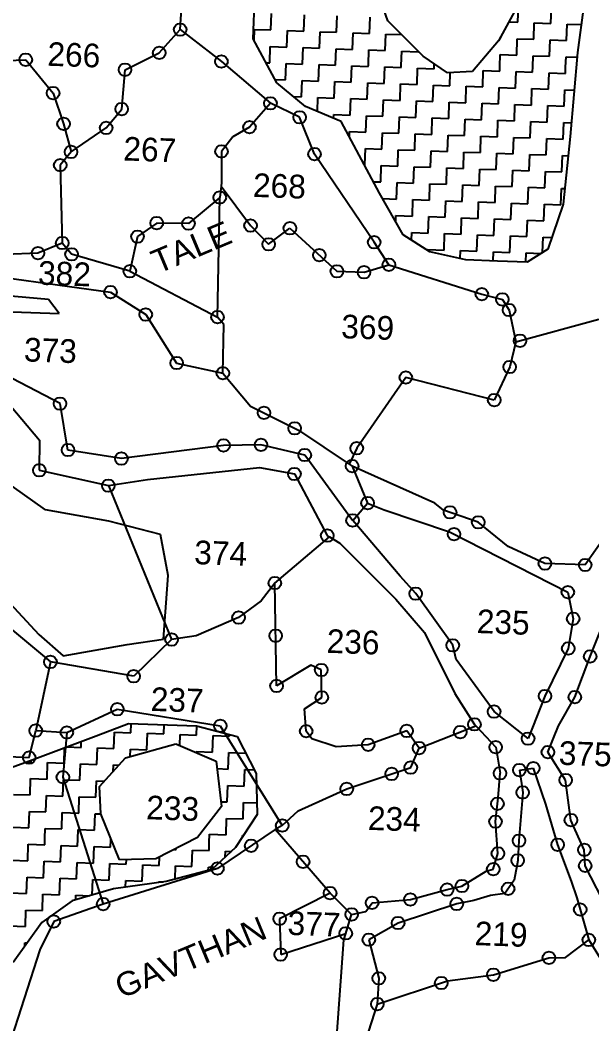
# Model space of a CAD drawing. Header units: metres. Extents: x 287345 to 291891, y 1993918 to 1999987.
# Drawn here: x 288896 to 289246, y 1997937 to 1998551 of the extents above; entities that cross this region are included whole.
import ezdxf
from ezdxf.enums import TextEntityAlignment as Align

# ---------------------------------------------------------------- set-up
doc = ezdxf.new("R2010")
doc.units = ezdxf.units.M
doc.header["$MEASUREMENT"] = 0
for name, color, linetype in [('POLY_HATCH', 12, 'Continuous'), ('POLY_PARCEL', 6, 'Continuous'), ('POLY_ROAD', 30, 'Continuous'), ('POLY_WATER', 4, 'Continuous'), ('TEXT_MAPIN', 7, 'Continuous'), ('TEXT_PARCEL', 7, 'Continuous')]:
    doc.layers.add(name, color=color, linetype=linetype)
doc.styles.get("Standard").update_dxf_attribs({"font": 'arial.ttf'})
doc.styles.add('TEXT_MAP', font='')
doc.styles.get('TEXT_MAP').set_extended_font_data('Kruti Dev 050')

msp = doc.modelspace()

# ---------------------------------------------------------------- linework, layer by layer
for centre in [(288994.22, 1998545.22), (288899.73, 1998526.8), (288981.45, 1998531.03), (288960.49, 1998520.69), (289019.48, 1998525.74), (288916.43, 1998506.42), (288958.45, 1998496.62), (289049.46, 1998500.15), (289067.37, 1998491.6), (288922.89, 1998487.59), (288948.94, 1998485.09), (289036.67, 1998485.56), (288927.43, 1998470.42), (289019.51, 1998470.74), (289076.47, 1998469.12), (288920.81, 1998462.34), (289018.47, 1998442.55), (288979.91, 1998426.9), (288999.3, 1998426.61), (289037.31, 1998425.39), (289061.4, 1998423.75), (288968.13, 1998418.61), (288922.07, 1998414.71), (289048.38, 1998413.92), (289112.97, 1998415.19), (288907.2, 1998408.5), (288927.76, 1998407.78), (289079.39, 1998407.27), (289121.98, 1998401.42), (288963.42, 1998397.41), (289090.17, 1998397.4), (289106.77, 1998396.82), (288951.6, 1998384.71), (289178.89, 1998383.41), (289191.44, 1998380.2), (289195.57, 1998373.72), (288973.15, 1998370.95), (289017.07, 1998369.4), (289202.24, 1998354.91), (288992.07, 1998341.29), (289195.92, 1998338.88), (289020.37, 1998335.07), (289132.34, 1998332.43), (289186.49, 1998318.64), (288920.68, 1998316.43), (289045.53, 1998310.82), (289064.33, 1998301.35), (288925.55, 1998288.08), (289020.78, 1998290.88), (289043.7, 1998291.24), (289102.3, 1998289.17), (288958.25, 1998282.82), (289070.5, 1998285.01), (288908.02, 1998275.71), (289099.48, 1998278.27), (289064.16, 1998273.42), (288950.27, 1998266.29), (289108.96, 1998255.63), (289099.75, 1998245.02), (289159.45, 1998249.94), (289176.67, 1998243.84), (289084.26, 1998235.73), (289161.86, 1998236.61), (289217.47, 1998218.63), (289242.11, 1998217.76), (289052.18, 1998206.71), (289138.4, 1998200.22), (289231.53, 1998201.11), (289029.99, 1998185.6), (289234.78, 1998184.85), (288988.96, 1998172.14), (289052.71, 1998174.47), (289161.06, 1998168.6), (289231.76, 1998166.69), (288914.82, 1998158.46), (289245.2, 1998161.84), (289080.6, 1998153.53), (288965.78, 1998149.67), (289053.22, 1998143.78), (289080.94, 1998136.74), (289217.52, 1998137.55), (289235.8, 1998136.94), (288955.75, 1998129.52), (289186.35, 1998128.09), (288905.83, 1998116.44), (288924.87, 1998115.27), (289018.79, 1998119.37), (289071.35, 1998116.11), (289132.89, 1998116.27), (289165.66, 1998115.54), (289174.34, 1998120.25), (289207.2, 1998111.51), (289109.28, 1998107.78), (289140.44, 1998105.75), (289187.36, 1998106.29), (289219.33, 1998103.27), (288901.82, 1998099.95), (289135.36, 1998093.82), (289201.83, 1998092.28), (289210.39, 1998093.45), (288922.44, 1998087.97), (289123.69, 1998089.92), (289190.02, 1998090.35), (289230.18, 1998086.16), (289096.2, 1998080.76), (289203.88, 1998078.6), (289188.44, 1998071.69), (289187.25, 1998060.74), (289233.42, 1998061.68), (289056.72, 1998058.4), (289201.61, 1998049.13), (289037.68, 1998046.02), (289225.28, 1998046.6), (289241.59, 1998043.49), (289069.46, 1998036.2), (289188.72, 1998041.28), (289200.82, 1998037.06), (289017.05, 1998032.07), (289185.86, 1998031.68), (289242.12, 1998033.79), (289085.98, 1998017.05), (289157.63, 1998019.17), (289166.7, 1998021.36), (289194.97, 1998019.67), (289111.68, 1998011.09), (289135.13, 1998013.14), (288947.1, 1998010.32), (289163.54, 1998010.41), (289239.09, 1998007.01), (288916.87, 1997999.65), (289055.13, 1998001.37), (289099.2, 1998003.99), (289127.63, 1997998.74), (289095.6, 1997992.42), (289109.72, 1997988.53), (289244.36, 1997988.41), (289055.75, 1997979.45), (289219.95, 1997977.43), (289115.8, 1997964.91), (289154.04, 1997962.02), (289185.92, 1997967.11), (289114.89, 1997949.13)]:
    msp.add_circle(centre, 3.85)
at = {"layer": 'POLY_HATCH'}
for p, q in [((289039, 1998539.6), (289040.13, 1998571.52)), ((289121.42, 1998550.58), (289113.83, 1998571.69)), ((289202.5, 1998562.99), (289189.12, 1998538.45)), ((289241.34, 1998560.23), (289237.53, 1998531.18)), ((289142.9, 1998528.97), (289121.42, 1998550.58)), ((289053.34, 1998512.69), (289039, 1998539.6)), ((289189.12, 1998538.45), (289173.16, 1998519.56)), ((289237.53, 1998531.18), (289232.93, 1998479.93)), ((289157.83, 1998518.72), (289142.9, 1998528.97)), ((289173.16, 1998519.56), (289157.83, 1998518.72)), ((289070.9, 1998498.17), (289053.34, 1998512.69)), ((289092.83, 1998489.06), (289070.9, 1998498.17)), ((289116.3, 1998445.15), (289092.83, 1998489.06)), ((289232.93, 1998479.93), (289228.68, 1998438.39)), ((289130.69, 1998419.63), (289116.3, 1998445.15)), ((289228.68, 1998438.39), (289219.37, 1998410.93)), ((289147.01, 1998409.32), (289130.69, 1998419.63)), ((289169.08, 1998404.37), (289147.01, 1998409.32)), ((289219.37, 1998410.93), (289206.58, 1998403.04)), ((289188.52, 1998403.68), (289169.08, 1998404.37)), ((289206.58, 1998403.04), (289188.52, 1998403.68)), ((288913.62, 1998380.16), (288885.89, 1998382.53)), ((288920.27, 1998371.59), (288913.62, 1998380.16)), ((288885.55, 1998372.82), (288920.27, 1998371.59)), ((288911.82, 1998251.43), (288891.49, 1998266.05)), ((288950.51, 1998244.5), (288911.82, 1998251.43)), ((288982.2, 1998236.43), (288950.51, 1998244.5)), ((288986.88, 1998211.25), (288982.2, 1998236.43)), ((288984.11, 1998172.44), (288986.88, 1998211.25)), ((288882.28, 1998202.45), (288907.73, 1998175.15)), ((288907.73, 1998175.15), (288922.57, 1998162.11)), ((288922.57, 1998162.11), (288961.75, 1998169.07)), ((288961.75, 1998169.07), (288984.11, 1998172.44)), ((288942.9, 1998113.16), (288962.63, 1998120.8)), ((288962.63, 1998120.8), (289004.29, 1998119.32)), ((289004.29, 1998119.32), (289029.09, 1998112.89)), ((288902.04, 1998097.93), (288942.9, 1998113.16)), ((288960.74, 1998099.79), (288991.63, 1998108.42)), ((288991.63, 1998108.42), (289016.28, 1998097.82)), ((289029.09, 1998112.89), (289040.81, 1998090.24)), ((288887.95, 1998092.87), (288902.04, 1998097.93)), ((288944.82, 1998082.28), (288960.74, 1998099.79)), ((289016.28, 1998097.82), (289019.47, 1998069.92)), ((289040.81, 1998090.24), (289041.31, 1998065.21)), ((288945.62, 1998065.58), (288944.82, 1998082.28)), ((288957.14, 1998037.38), (288945.62, 1998065.58)), ((289019.47, 1998069.92), (289004.89, 1998050.98)), ((289041.31, 1998065.21), (289028.08, 1998044.83)), ((289004.89, 1998050.98), (288979.41, 1998037.98)), ((289028.08, 1998044.83), (289013.7, 1998031.45)), ((288979.41, 1998037.98), (288957.14, 1998037.38)), ((289013.7, 1998031.45), (288985.63, 1998024.1)), ((288985.63, 1998024.1), (288953.49, 1998019.68)), ((288953.49, 1998019.68), (288928.2, 1998012.24)), ((288928.2, 1998012.24), (288909.66, 1997999)), ((288909.66, 1997999), (288892.11, 1997974.61))]:
    msp.add_line(p, q, dxfattribs=at)
at = {"layer": 'POLY_HATCH', "linetype": 'Continuous'}
for p, q in [((289049.78, 1998545.01), (289050.13, 1998555.06)), ((289200.95, 1998549.73), (289201.31, 1998559.78)), ((289221.06, 1998549.02), (289221.42, 1998559.07)), ((289069.89, 1998544.3), (289070.24, 1998554.35)), ((289090, 1998543.59), (289090.35, 1998553.64)), ((289110.1, 1998542.87), (289110.46, 1998552.93)), ((289195.38, 1998549.92), (289200.95, 1998549.73)), ((289210.65, 1998539.32), (289211.01, 1998549.37)), ((289211.01, 1998549.37), (289221.06, 1998549.02)), ((289039.49, 1998538.68), (289039.72, 1998545.37)), ((289039.72, 1998545.37), (289049.78, 1998545.01)), ((289059.48, 1998534.6), (289059.83, 1998544.65)), ((289059.83, 1998544.65), (289069.89, 1998544.3)), ((289079.59, 1998533.89), (289079.94, 1998543.94)), ((289079.94, 1998543.94), (289090, 1998543.59)), ((289099.69, 1998533.18), (289100.05, 1998543.23)), ((289100.05, 1998543.23), (289110.1, 1998542.87)), ((289230.76, 1998538.61), (289231.11, 1998548.66)), ((289231.11, 1998548.66), (289239.78, 1998548.35)), ((289119.8, 1998532.46), (289120.16, 1998542.52)), ((289120.16, 1998542.52), (289129.77, 1998542.18)), ((289189.99, 1998540.05), (289190.54, 1998540.03)), ((289190.54, 1998540.03), (289190.58, 1998541.13)), ((289200.24, 1998529.62), (289200.6, 1998539.67)), ((289200.6, 1998539.67), (289210.65, 1998539.32)), ((289220.35, 1998528.91), (289220.7, 1998538.96)), ((289220.7, 1998538.96), (289230.76, 1998538.61)), ((289049.07, 1998524.9), (289049.42, 1998534.96)), ((289049.42, 1998534.96), (289059.48, 1998534.6)), ((289069.18, 1998524.19), (289069.53, 1998534.24)), ((289069.53, 1998534.24), (289079.59, 1998533.89)), ((289089.3, 1998523.84), (289089.64, 1998533.53)), ((289089.64, 1998533.53), (289099.69, 1998533.18)), ((289109.42, 1998523.62), (289109.75, 1998532.82)), ((289109.75, 1998532.82), (289119.8, 1998532.46)), ((289129.55, 1998523.39), (289129.86, 1998532.11)), ((289129.86, 1998532.11), (289139.91, 1998531.75)), ((289139.91, 1998531.75), (289139.92, 1998531.97)), ((289046.79, 1998524.98), (289049.07, 1998524.9)), ((289059.11, 1998524.18), (289059.12, 1998524.54)), ((289059.12, 1998524.54), (289069.18, 1998524.19)), ((289189.93, 1998522.72), (289190.18, 1998529.97)), ((289190.18, 1998529.97), (289200.24, 1998529.62)), ((289210.05, 1998522.49), (289210.29, 1998529.26)), ((289210.29, 1998529.26), (289220.35, 1998528.91)), ((289230.18, 1998522.26), (289230.4, 1998528.55)), ((289230.4, 1998528.55), (289237.27, 1998528.31)), ((289058.76, 1998514.49), (289059.11, 1998524.18)), ((289078.87, 1998513.78), (289079.23, 1998523.83)), ((289079.23, 1998523.83), (289089.28, 1998523.48)), ((289089.28, 1998523.48), (289089.3, 1998523.84)), ((289098.98, 1998513.07), (289099.34, 1998523.12)), ((289099.34, 1998523.12), (289109.39, 1998522.77)), ((289109.39, 1998522.77), (289109.42, 1998523.62)), ((289119.09, 1998512.36), (289119.45, 1998522.41)), ((289119.45, 1998522.41), (289129.5, 1998522.05)), ((289129.5, 1998522.05), (289129.55, 1998523.39)), ((289139.2, 1998511.64), (289139.56, 1998521.7)), ((289139.56, 1998521.7), (289149.61, 1998521.34)), ((289149.61, 1998521.34), (289149.68, 1998523.17)), ((289149.68, 1998523.17), (289149.72, 1998524.29)), ((289159.31, 1998510.93), (289159.59, 1998518.81)), ((289179.42, 1998510.22), (289179.77, 1998520.28)), ((289179.77, 1998520.28), (289189.83, 1998519.92)), ((289189.83, 1998519.92), (289189.93, 1998522.72)), ((289199.53, 1998509.51), (289199.88, 1998519.56)), ((289199.88, 1998519.56), (289209.94, 1998519.21)), ((289209.94, 1998519.21), (289210.05, 1998522.49)), ((289219.64, 1998508.8), (289219.99, 1998518.85)), ((289219.99, 1998518.85), (289230.05, 1998518.5)), ((289230.05, 1998518.5), (289230.18, 1998522.26)), ((289052.26, 1998514.72), (289058.76, 1998514.49)), ((289068.46, 1998504.08), (289068.82, 1998514.13)), ((289068.82, 1998514.13), (289078.87, 1998513.78)), ((289088.57, 1998503.37), (289088.93, 1998513.42)), ((289088.93, 1998513.42), (289098.98, 1998513.07)), ((289108.68, 1998502.66), (289109.04, 1998512.71)), ((289109.04, 1998512.71), (289119.09, 1998512.36)), ((289128.79, 1998501.95), (289129.15, 1998512)), ((289129.15, 1998512), (289139.2, 1998511.64)), ((289148.9, 1998501.23), (289149.26, 1998511.29)), ((289149.26, 1998511.29), (289159.31, 1998510.93)), ((289169.01, 1998500.52), (289169.36, 1998510.58)), ((289169.36, 1998510.58), (289179.42, 1998510.22)), ((289189.12, 1998499.81), (289189.47, 1998509.87)), ((289189.47, 1998509.87), (289199.53, 1998509.51)), ((289209.23, 1998499.1), (289209.58, 1998509.15)), ((289209.58, 1998509.15), (289219.64, 1998508.8)), ((289229.34, 1998498.39), (289229.69, 1998508.44)), ((289229.69, 1998508.44), (289235.47, 1998508.24)), ((289063.54, 1998504.25), (289068.46, 1998504.08)), ((289078.21, 1998495.13), (289078.52, 1998503.72)), ((289078.52, 1998503.72), (289088.57, 1998503.37)), ((289098.27, 1998492.96), (289098.63, 1998503.01)), ((289098.63, 1998503.01), (289108.68, 1998502.66)), ((289118.38, 1998492.25), (289118.74, 1998502.3)), ((289118.74, 1998502.3), (289128.79, 1998501.95)), ((289138.49, 1998491.53), (289138.85, 1998501.59)), ((289138.85, 1998501.59), (289148.9, 1998501.23)), ((289158.6, 1998490.82), (289158.95, 1998500.88)), ((289158.95, 1998500.88), (289169.01, 1998500.52)), ((289178.71, 1998490.11), (289179.06, 1998500.17)), ((289179.06, 1998500.17), (289189.12, 1998499.81)), ((289198.82, 1998489.4), (289199.17, 1998499.45)), ((289199.17, 1998499.45), (289209.23, 1998499.1)), ((289218.93, 1998488.69), (289219.28, 1998498.74)), ((289219.28, 1998498.74), (289229.34, 1998498.39)), ((289088.14, 1998491.01), (289088.22, 1998493.31)), ((289088.22, 1998493.31), (289098.27, 1998492.96)), ((289107.97, 1998482.55), (289108.33, 1998492.6)), ((289108.33, 1998492.6), (289118.38, 1998492.25)), ((289128.08, 1998481.84), (289128.43, 1998491.89)), ((289128.43, 1998491.89), (289138.49, 1998491.53)), ((289148.19, 1998481.12), (289148.54, 1998491.18)), ((289148.54, 1998491.18), (289158.6, 1998490.82)), ((289168.3, 1998480.41), (289168.65, 1998490.47)), ((289168.65, 1998490.47), (289178.71, 1998490.11)), ((289188.41, 1998479.7), (289188.76, 1998489.76)), ((289188.76, 1998489.76), (289198.82, 1998489.4)), ((289208.51, 1998478.99), (289208.87, 1998489.04)), ((289208.87, 1998489.04), (289218.93, 1998488.69)), ((289228.62, 1998478.28), (289228.98, 1998488.33)), ((289228.98, 1998488.33), (289233.67, 1998488.17)), ((289097.8, 1998479.74), (289097.92, 1998482.9)), ((289097.92, 1998482.9), (289107.97, 1998482.55)), ((289117.67, 1998472.14), (289118.02, 1998482.19)), ((289118.02, 1998482.19), (289128.08, 1998481.84)), ((289137.78, 1998471.43), (289138.13, 1998481.48)), ((289138.13, 1998481.48), (289148.19, 1998481.12)), ((289157.89, 1998470.71), (289158.24, 1998480.77)), ((289158.24, 1998480.77), (289168.3, 1998480.41)), ((289178, 1998470), (289178.35, 1998480.06)), ((289178.35, 1998480.06), (289188.41, 1998479.7)), ((289198.1, 1998469.29), (289198.46, 1998479.35)), ((289198.46, 1998479.35), (289208.51, 1998478.99)), ((289218.21, 1998468.58), (289218.57, 1998478.63)), ((289218.57, 1998478.63), (289228.62, 1998478.28)), ((289107.26, 1998462.44), (289107.61, 1998472.49)), ((289107.61, 1998472.49), (289117.67, 1998472.14)), ((289127.37, 1998461.73), (289127.72, 1998471.78)), ((289127.72, 1998471.78), (289137.78, 1998471.43)), ((289147.48, 1998461.02), (289147.83, 1998471.07)), ((289147.83, 1998471.07), (289157.89, 1998470.71)), ((289167.59, 1998460.3), (289167.94, 1998470.36)), ((289167.94, 1998470.36), (289178, 1998470)), ((289187.69, 1998459.59), (289188.05, 1998469.65)), ((289188.05, 1998469.65), (289198.1, 1998469.29)), ((289207.8, 1998458.88), (289208.16, 1998468.94)), ((289208.16, 1998468.94), (289218.21, 1998468.58)), ((289227.91, 1998458.17), (289228.27, 1998468.22)), ((289228.27, 1998468.22), (289231.72, 1998468.1)), ((289107.05, 1998462.45), (289107.26, 1998462.44)), ((289116.96, 1998452.03), (289117.31, 1998462.08)), ((289117.31, 1998462.08), (289127.37, 1998461.73)), ((289137.07, 1998451.32), (289137.42, 1998461.37)), ((289137.42, 1998461.37), (289147.48, 1998461.02)), ((289157.18, 1998450.61), (289157.53, 1998460.66)), ((289157.53, 1998460.66), (289167.59, 1998460.3)), ((289177.28, 1998449.89), (289177.64, 1998459.95)), ((289177.64, 1998459.95), (289187.69, 1998459.59)), ((289197.39, 1998449.18), (289197.75, 1998459.24)), ((289197.75, 1998459.24), (289207.8, 1998458.88)), ((289217.5, 1998448.47), (289217.86, 1998458.53)), ((289217.86, 1998458.53), (289227.91, 1998458.17)), ((289112.54, 1998452.18), (289116.96, 1998452.03)), ((289126.66, 1998441.62), (289127.01, 1998451.67)), ((289127.01, 1998451.67), (289137.07, 1998451.32)), ((289146.76, 1998440.91), (289147.12, 1998450.96)), ((289147.12, 1998450.96), (289157.18, 1998450.61)), ((289166.87, 1998440.2), (289167.23, 1998450.25)), ((289167.23, 1998450.25), (289177.28, 1998449.89)), ((289186.98, 1998439.48), (289187.34, 1998449.54)), ((289187.34, 1998449.54), (289197.39, 1998449.18)), ((289207.09, 1998438.77), (289207.45, 1998448.83)), ((289207.45, 1998448.83), (289217.5, 1998448.47)), ((289227.2, 1998438.06), (289227.56, 1998448.11)), ((289227.56, 1998448.11), (289229.67, 1998448.04)), ((289118.12, 1998441.92), (289126.66, 1998441.62)), ((289136.35, 1998431.21), (289136.71, 1998441.26)), ((289136.71, 1998441.26), (289146.76, 1998440.91)), ((289156.46, 1998430.5), (289156.82, 1998440.55)), ((289156.82, 1998440.55), (289166.87, 1998440.2)), ((289176.57, 1998429.78), (289176.93, 1998439.84)), ((289176.93, 1998439.84), (289186.98, 1998439.48)), ((289196.68, 1998429.07), (289197.04, 1998439.13)), ((289197.04, 1998439.13), (289207.09, 1998438.77)), ((289216.79, 1998428.36), (289217.15, 1998438.42)), ((289217.15, 1998438.42), (289227.2, 1998438.06)), ((289126.16, 1998427.66), (289126.3, 1998431.56)), ((289126.3, 1998431.56), (289136.35, 1998431.21)), ((289146.05, 1998420.8), (289146.41, 1998430.85)), ((289146.41, 1998430.85), (289156.46, 1998430.5)), ((289166.16, 1998420.09), (289166.52, 1998430.14)), ((289166.52, 1998430.14), (289176.57, 1998429.78)), ((289186.27, 1998419.37), (289186.63, 1998429.43)), ((289186.63, 1998429.43), (289196.68, 1998429.07)), ((289206.38, 1998418.66), (289206.74, 1998428.72)), ((289206.74, 1998428.72), (289216.79, 1998428.36)), ((289135.83, 1998416.38), (289136, 1998421.15)), ((289136, 1998421.15), (289146.05, 1998420.8)), ((289155.75, 1998410.39), (289156.11, 1998420.44)), ((289156.11, 1998420.44), (289166.16, 1998420.09)), ((289175.86, 1998409.68), (289176.22, 1998419.73)), ((289176.22, 1998419.73), (289186.27, 1998419.37)), ((289195.97, 1998408.96), (289196.33, 1998419.02)), ((289196.33, 1998419.02), (289206.38, 1998418.66)), ((289216.1, 1998408.91), (289216.43, 1998418.31)), ((289216.43, 1998418.31), (289221.81, 1998418.12)), ((289145.68, 1998410.16), (289145.7, 1998410.74)), ((289145.7, 1998410.74), (289155.75, 1998410.39)), ((289165.63, 1998405.14), (289165.81, 1998410.03)), ((289165.81, 1998410.03), (289175.86, 1998409.68)), ((289185.72, 1998403.78), (289185.92, 1998409.32)), ((289185.92, 1998409.32), (289195.97, 1998408.96)), ((289205.83, 1998403.07), (289206.02, 1998408.61)), ((289206.02, 1998408.61), (289215.09, 1998408.29)), ((288964.1, 1998115.16), (288964.3, 1998120.74)), ((288984.21, 1998114.45), (288984.4, 1998120.03)), ((289004.32, 1998113.73), (289004.51, 1998119.27)), ((288953.69, 1998105.46), (288954.04, 1998115.51)), ((288954.04, 1998115.51), (288964.1, 1998115.16)), ((288973.8, 1998104.75), (288974.15, 1998114.8)), ((288974.15, 1998114.8), (288984.21, 1998114.45)), ((288994.02, 1998107.39), (288994.26, 1998114.09)), ((288994.26, 1998114.09), (289004.32, 1998113.73)), ((289014.01, 1998103.32), (289014.37, 1998113.38)), ((289014.37, 1998113.38), (289024.42, 1998113.02)), ((289024.42, 1998113.02), (289024.46, 1998114.09)), ((288933.58, 1998106.17), (288933.7, 1998109.73)), ((288923.17, 1998096.47), (288923.5, 1998105.93)), ((288924.96, 1998106.47), (288933.58, 1998106.17)), ((288943.28, 1998095.76), (288943.63, 1998105.81)), ((288943.63, 1998105.81), (288953.69, 1998105.46)), ((288963.58, 1998100.58), (288963.74, 1998105.1)), ((288963.74, 1998105.1), (288973.8, 1998104.75)), ((289003.94, 1998103.13), (289003.96, 1998103.68)), ((289003.96, 1998103.68), (289014.01, 1998103.32)), ((289023.71, 1998092.91), (289024.07, 1998102.97)), ((289024.07, 1998102.97), (289034.12, 1998102.61)), ((289034.12, 1998102.61), (289034.14, 1998103.13)), ((288900.24, 1998097.28), (288903.06, 1998097.18)), ((288903.06, 1998097.18), (288903.1, 1998098.33)), ((288912.76, 1998086.77), (288913.11, 1998096.83)), ((288913.11, 1998096.83), (288923.17, 1998096.47)), ((288932.87, 1998086.06), (288933.22, 1998096.12)), ((288933.22, 1998096.12), (288943.28, 1998095.76)), ((288953.19, 1998091.49), (288953.33, 1998095.4)), ((288953.33, 1998095.4), (288956.65, 1998095.29)), ((289016.82, 1998093.16), (289023.71, 1998092.91)), ((289033.41, 1998082.5), (289033.77, 1998092.56)), ((289033.77, 1998092.56), (289039.72, 1998092.35)), ((288902.35, 1998077.07), (288902.7, 1998087.13)), ((288902.7, 1998087.13), (288912.76, 1998086.77)), ((288922.46, 1998076.36), (288922.81, 1998086.42)), ((288922.81, 1998086.42), (288932.87, 1998086.06)), ((288942.57, 1998075.65), (288942.92, 1998085.71)), ((288942.92, 1998085.71), (288947.78, 1998085.53)), ((289023, 1998072.8), (289023.36, 1998082.86)), ((289023.36, 1998082.86), (289033.41, 1998082.5)), ((288892.29, 1998077.43), (288902.35, 1998077.07)), ((288912.05, 1998066.66), (288912.4, 1998076.72)), ((288912.4, 1998076.72), (288922.46, 1998076.36)), ((288932.16, 1998065.95), (288932.51, 1998076.01)), ((288932.51, 1998076.01), (288942.57, 1998075.65)), ((289019.12, 1998072.94), (289023, 1998072.8)), ((289032.7, 1998062.39), (289033.06, 1998072.45)), ((289033.06, 1998072.45), (289041.17, 1998072.16)), ((288901.64, 1998056.96), (288901.99, 1998067.02)), ((288901.99, 1998067.02), (288912.05, 1998066.66)), ((288921.74, 1998056.25), (288922.1, 1998066.31)), ((288922.1, 1998066.31), (288932.16, 1998065.95)), ((288941.85, 1998055.54), (288942.21, 1998065.6)), ((288942.21, 1998065.6), (288945.67, 1998065.47)), ((289022.29, 1998052.7), (289022.65, 1998062.75)), ((289022.65, 1998062.75), (289032.7, 1998062.39)), ((288891.58, 1998057.32), (288901.64, 1998056.96)), ((288911.48, 1998050.65), (288911.69, 1998056.61)), ((288911.69, 1998056.61), (288921.74, 1998056.25)), ((288931.59, 1998050.11), (288931.8, 1998055.9)), ((288931.8, 1998055.9), (288941.85, 1998055.54)), ((289012.05, 1998047.95), (289012.24, 1998053.05)), ((289012.24, 1998053.05), (289022.29, 1998052.7)), ((289032.31, 1998051.35), (289032.34, 1998052.34)), ((289032.34, 1998052.34), (289032.94, 1998052.32)), ((288900.92, 1998036.86), (288901.28, 1998046.91)), ((288901.28, 1998046.91), (288911.33, 1998046.55)), ((288911.33, 1998046.55), (288911.48, 1998050.65)), ((288921.03, 1998036.14), (288921.39, 1998046.2)), ((288921.39, 1998046.2), (288931.44, 1998045.84)), ((288931.44, 1998045.84), (288931.59, 1998050.11)), ((288941.14, 1998035.43), (288941.5, 1998045.49)), ((288941.5, 1998045.49), (288951.55, 1998045.13)), ((288951.55, 1998045.13), (288951.71, 1998049.57)), ((288951.71, 1998049.57), (288951.75, 1998050.59)), ((289011.88, 1998043), (289012.05, 1998047.95)), ((288990.71, 1998043.75), (288991.77, 1998043.71)), ((288991.77, 1998043.71), (288991.79, 1998044.3)), ((289001.47, 1998033.3), (289001.82, 1998043.35)), ((289001.82, 1998043.35), (289011.88, 1998043)), ((289021.8, 1998038.99), (289021.93, 1998042.64)), ((289021.93, 1998042.64), (289025.58, 1998042.51)), ((288890.91, 1998037.21), (288900.92, 1998036.86)), ((288910.62, 1998026.45), (288910.98, 1998036.5)), ((288910.98, 1998036.5), (288921.03, 1998036.14)), ((288930.73, 1998025.73), (288931.09, 1998035.79)), ((288931.09, 1998035.79), (288941.14, 1998035.43)), ((288950.84, 1998025.02), (288951.2, 1998035.08)), ((288951.2, 1998035.08), (288961.25, 1998034.72)), ((288961.25, 1998034.72), (288961.35, 1998037.5)), ((288970.95, 1998024.31), (288971.31, 1998034.37)), ((288971.31, 1998034.37), (288981.36, 1998034.01)), ((288981.36, 1998034.01), (288981.54, 1998039.07)), ((288991.13, 1998025.54), (288991.41, 1998033.65)), ((288991.41, 1998033.65), (289001.47, 1998033.3)), ((289011.45, 1998030.86), (289011.52, 1998032.94)), ((289011.52, 1998032.94), (289015.17, 1998032.81)), ((288900.21, 1998016.75), (288900.57, 1998026.8)), ((288900.57, 1998026.8), (288910.62, 1998026.45)), ((288920.32, 1998016.04), (288920.68, 1998026.09)), ((288920.68, 1998026.09), (288930.73, 1998025.73)), ((288940.45, 1998015.84), (288940.79, 1998025.38)), ((288940.79, 1998025.38), (288950.84, 1998025.02)), ((288960.75, 1998020.68), (288960.9, 1998024.67)), ((288960.9, 1998024.67), (288970.95, 1998024.31)), ((288980.99, 1998023.46), (288981, 1998023.95)), ((288981, 1998023.95), (288983.84, 1998023.85)), ((288890.16, 1998017.1), (288900.21, 1998016.75)), ((288909.91, 1998006.34), (288910.27, 1998016.39)), ((288910.27, 1998016.39), (288920.32, 1998016.04)), ((288930.28, 1998012.85), (288930.38, 1998015.68)), ((288930.38, 1998015.68), (288938.88, 1998015.38)), ((288899.5, 1997996.64), (288899.86, 1998006.69)), ((288899.86, 1998006.69), (288909.91, 1998006.34)), ((288889.45, 1997996.99), (288899.5, 1997996.64)), ((288899.06, 1997984.27), (288899.15, 1997986.58)), ((288899.15, 1997986.58), (288900.69, 1997986.53))]:
    msp.add_line(p, q, dxfattribs=at)
at = {"layer": 'POLY_PARCEL'}
for p, q in [((288994.22, 1998545.22), (288995.18, 1998561.01)), ((288981.45, 1998531.03), (288994.22, 1998545.22)), ((288994.22, 1998545.22), (289019.48, 1998525.74)), ((288960.49, 1998520.69), (288981.45, 1998531.03)), ((288887.84, 1998526.42), (288899.73, 1998526.8)), ((288899.73, 1998526.8), (288916.43, 1998506.42)), ((289019.48, 1998525.74), (289049.46, 1998500.15)), ((288958.45, 1998496.62), (288960.49, 1998520.69)), ((288916.43, 1998506.42), (288922.89, 1998487.59)), ((289049.46, 1998500.15), (289036.67, 1998485.56)), ((289067.37, 1998491.6), (289049.46, 1998500.15)), ((288948.94, 1998485.09), (288958.45, 1998496.62)), ((288922.89, 1998487.59), (288927.43, 1998470.42)), ((289076.47, 1998469.12), (289067.37, 1998491.6)), ((288927.43, 1998470.42), (288948.94, 1998485.09)), ((289036.67, 1998485.56), (289026.56, 1998479.59)), ((289026.56, 1998479.59), (289019.51, 1998470.74)), ((288927.43, 1998470.42), (288920.81, 1998462.34)), ((289019.51, 1998470.74), (289019.63, 1998451.74)), ((289112.97, 1998415.19), (289076.47, 1998469.12)), ((288920.81, 1998462.34), (288922.07, 1998414.71)), ((289019.63, 1998451.74), (289019.34, 1998449.43)), ((289019.34, 1998449.43), (289018.47, 1998442.55)), ((289019.34, 1998449.43), (289037.31, 1998425.39)), ((289037.31, 1998425.39), (289048.38, 1998413.92)), ((289048.38, 1998413.92), (289061.4, 1998423.75)), ((289061.4, 1998423.75), (289090.17, 1998397.4)), ((288922.07, 1998414.71), (288907.2, 1998408.5)), ((288927.76, 1998407.78), (288922.07, 1998414.71)), ((289121.98, 1998401.42), (289112.97, 1998415.19)), ((288907.2, 1998408.5), (288887.37, 1998407.62)), ((288963.42, 1998397.41), (288927.76, 1998407.78)), ((289090.17, 1998397.4), (289106.77, 1998396.82)), ((289106.77, 1998396.82), (289121.98, 1998401.42)), ((289121.98, 1998401.42), (289178.89, 1998383.41)), ((288886.78, 1998393.65), (288951.6, 1998384.71)), ((288951.6, 1998384.71), (288973.15, 1998370.95)), ((289178.89, 1998383.41), (289191.44, 1998380.2)), ((289191.44, 1998380.2), (289195.57, 1998373.72)), ((288973.15, 1998370.95), (288992.07, 1998341.29)), ((289195.57, 1998373.72), (289199.63, 1998354.18)), ((289020.87, 1998364.91), (289017.07, 1998369.4)), ((289020.37, 1998335.07), (289020.87, 1998364.91)), ((289199.63, 1998354.18), (289250.41, 1998368.22)), ((289199.63, 1998354.18), (289195.92, 1998338.88)), ((288992.07, 1998341.29), (289020.37, 1998335.07)), ((289020.37, 1998335.07), (289037.25, 1998314.99)), ((289195.92, 1998338.88), (289186.49, 1998318.64)), ((289132.34, 1998332.43), (289102.3, 1998289.17)), ((289186.49, 1998318.64), (289132.34, 1998332.43)), ((289037.25, 1998314.99), (289066.68, 1998300.17)), ((289066.68, 1998300.17), (289097.75, 1998279.43)), ((289102.3, 1998289.17), (289097.75, 1998279.43)), ((289097.75, 1998279.43), (289099.48, 1998278.27)), ((288950.27, 1998266.29), (288988.96, 1998172.14)), ((289099.88, 1998244.88), (289108.96, 1998255.63)), ((289052.18, 1998206.71), (289085.62, 1998234.92)), ((289052.18, 1998206.71), (289043.87, 1998195.82)), ((289053.22, 1998143.78), (289052.18, 1998206.71)), ((289043.87, 1998195.82), (289029.99, 1998185.6)), ((288884.3, 1998183.94), (288914.82, 1998158.46)), ((289029.99, 1998185.6), (289003.95, 1998174.41)), ((289003.95, 1998174.41), (288988.96, 1998172.14)), ((288988.96, 1998172.14), (288965.78, 1998149.67)), ((288914.82, 1998158.46), (288905.83, 1998116.44)), ((288965.78, 1998149.67), (288914.82, 1998158.46)), ((289074.18, 1998156.55), (289053.22, 1998143.78)), ((289080.6, 1998153.53), (289074.18, 1998156.55)), ((289080.94, 1998136.74), (289080.6, 1998153.53)), ((289070.43, 1998129.66), (289080.94, 1998136.74)), ((288924.87, 1998115.27), (288955.75, 1998129.52)), ((288955.75, 1998129.52), (289018.79, 1998119.37)), ((289071.35, 1998116.11), (289070.43, 1998129.66)), ((289018.79, 1998119.37), (289056.72, 1998058.4)), ((289140.44, 1998105.75), (289175.26, 1998119.27)), ((288901.82, 1998099.95), (288905.83, 1998116.44)), ((288905.83, 1998116.44), (288924.87, 1998115.27)), ((288924.87, 1998115.27), (288922.44, 1998087.97)), ((289074.91, 1998111.33), (289071.35, 1998116.11)), ((289132.89, 1998116.27), (289109.28, 1998107.78)), ((289140.44, 1998105.75), (289132.89, 1998116.27)), ((289089.66, 1998106.61), (289074.91, 1998111.33)), ((289109.28, 1998107.78), (289089.66, 1998106.61)), ((288866.16, 1998101.7), (288901.82, 1998099.95)), ((289135.36, 1998093.82), (289140.44, 1998105.75)), ((289096.2, 1998080.76), (289135.36, 1998093.82)), ((288922.44, 1998087.97), (288947.1, 1998010.32)), ((289066.36, 1998067.37), (289096.2, 1998080.76)), ((289056.72, 1998058.4), (289066.36, 1998067.37)), ((289056.72, 1998058.4), (289052.4, 1998055.98)), ((289052.4, 1998055.98), (289017.05, 1998032.07)), ((289085.98, 1998017.05), (289052.4, 1998055.98)), ((289017.05, 1998032.07), (288947.1, 1998010.32)), ((289085.98, 1998017.05), (289055.13, 1998001.37)), ((289099.2, 1998003.99), (289085.98, 1998017.05)), ((288947.1, 1998010.32), (288916.87, 1997999.65)), ((288916.87, 1997999.65), (288908.42, 1997982.34)), ((289055.13, 1998001.37), (289055.75, 1997979.45)), ((289055.75, 1997979.45), (289095.6, 1997992.42)), ((289230.05, 1997977.56), (289244.36, 1997988.41)), ((288908.42, 1997982.34), (288889.19, 1997922.86)), ((289185.92, 1997967.11), (289219.95, 1997977.43)), ((289219.95, 1997977.43), (289230.05, 1997977.56)), ((289157.9, 1997963.29), (289185.92, 1997967.11)), ((289114.89, 1997949.13), (289157.9, 1997963.29))]:
    msp.add_line(p, q, dxfattribs=at)
at = {"layer": 'POLY_ROAD'}
for p, q in [((288920.68, 1998316.43), (288872.1, 1998341.72)), ((288883.09, 1998323.76), (288908.09, 1998294.2)), ((288925.55, 1998288.08), (288920.68, 1998316.43)), ((288908.09, 1998294.2), (288908.02, 1998275.71)), ((289043.7, 1998291.24), (289020.78, 1998290.88)), ((289070.5, 1998285.01), (289043.7, 1998291.24)), ((288958.25, 1998282.82), (288925.55, 1998288.08)), ((289020.78, 1998290.88), (288958.25, 1998282.82)), ((289099.75, 1998245.02), (289070.5, 1998285.01)), ((288908.02, 1998275.71), (288950.27, 1998266.29)), ((288974.19, 1998270.14), (289042.86, 1998277.4)), ((289042.86, 1998277.4), (289064.16, 1998273.42)), ((289064.16, 1998273.42), (289084.26, 1998235.73)), ((289150.07, 1998255.64), (289099.48, 1998278.27)), ((289099.48, 1998278.27), (289108.96, 1998255.63)), ((288950.27, 1998266.29), (288974.19, 1998270.14)), ((289279.63, 1998271.47), (289242.11, 1998217.76)), ((289108.96, 1998255.63), (289119.09, 1998251.46)), ((289155.5, 1998251.34), (289150.07, 1998255.64)), ((289119.09, 1998251.46), (289159.13, 1998238.01)), ((289176.67, 1998243.84), (289155.5, 1998251.34)), ((289099.88, 1998244.88), (289099.75, 1998245.02)), ((289128.79, 1998210.83), (289099.88, 1998244.88)), ((289194.94, 1998229.11), (289176.67, 1998243.84)), ((289084.26, 1998235.73), (289085.62, 1998234.92)), ((289159.13, 1998238.01), (289231.53, 1998201.11)), ((289085.62, 1998234.92), (289091.94, 1998231.17)), ((289091.94, 1998231.17), (289126.25, 1998196.79)), ((289217.47, 1998218.63), (289194.94, 1998229.11)), ((289242.11, 1998217.76), (289217.47, 1998218.63)), ((289138.4, 1998200.22), (289128.79, 1998210.83)), ((289161.06, 1998168.6), (289138.4, 1998200.22)), ((289231.53, 1998201.11), (289234.78, 1998184.85)), ((289126.25, 1998196.79), (289143.74, 1998176.51)), ((289245.2, 1998161.84), (289258.41, 1998194.83)), ((289234.78, 1998184.85), (289231.76, 1998166.69)), ((289143.74, 1998176.51), (289162.38, 1998139.17)), ((289163.11, 1998160.02), (289161.06, 1998168.6)), ((289231.76, 1998166.69), (289217.52, 1998137.55)), ((289186.35, 1998128.09), (289163.11, 1998160.02)), ((289235.8, 1998136.94), (289245.2, 1998161.84)), ((289162.38, 1998139.17), (289174.34, 1998120.25)), ((289217.52, 1998137.55), (289207.2, 1998111.51)), ((289225.79, 1998119.39), (289235.8, 1998136.94)), ((289207.2, 1998111.51), (289186.35, 1998128.09)), ((289174.34, 1998120.25), (289175.26, 1998119.27)), ((289175.26, 1998119.27), (289187.36, 1998106.29)), ((289219.33, 1998103.27), (289225.79, 1998119.39)), ((289187.36, 1998106.29), (289190.02, 1998090.35)), ((289230.18, 1998086.16), (289219.33, 1998103.27)), ((289188.85, 1998075.41), (289190.02, 1998090.35)), ((289201.83, 1998092.28), (289210.39, 1998093.45)), ((289201.83, 1998092.28), (289203.88, 1998078.6)), ((289210.39, 1998093.45), (289217.84, 1998071.47)), ((289233.42, 1998061.68), (289230.18, 1998086.16)), ((289203.88, 1998078.6), (289201.61, 1998049.13)), ((289187.25, 1998060.74), (289188.85, 1998075.41)), ((289217.84, 1998071.47), (289225.28, 1998046.6)), ((289188.72, 1998041.28), (289187.25, 1998060.74)), ((289241.59, 1998043.49), (289233.42, 1998061.68)), ((289201.61, 1998049.13), (289200.82, 1998037.06)), ((289225.28, 1998046.6), (289233.59, 1998024.3)), ((289185.86, 1998031.68), (289188.72, 1998041.28)), ((289242.12, 1998033.79), (289241.59, 1998043.49)), ((289200.82, 1998037.06), (289198.73, 1998025.03)), ((289256.13, 1998006.3), (289242.12, 1998033.79)), ((289166.7, 1998021.36), (289181.5, 1998030.39)), ((289181.5, 1998030.39), (289185.86, 1998031.68)), ((289157.63, 1998019.17), (289166.7, 1998021.36)), ((289198.73, 1998025.03), (289193.01, 1998016.89)), ((289233.59, 1998024.3), (289237.05, 1998014.2)), ((289135.13, 1998013.14), (289157.63, 1998019.17)), ((289184.19, 1998015.53), (289174.06, 1998012.55)), ((289193.01, 1998016.89), (289184.19, 1998015.53)), ((289107.9, 1998005.84), (289111.68, 1998011.09)), ((289111.68, 1998011.09), (289135.13, 1998013.14)), ((289163.54, 1998010.41), (289127.63, 1997998.74)), ((289174.06, 1998012.55), (289163.54, 1998010.41)), ((289237.05, 1998014.2), (289244.36, 1997988.41)), ((289095.6, 1997992.42), (289099.2, 1998003.99)), ((289099.2, 1998003.99), (289107.9, 1998005.84)), ((289127.63, 1997998.74), (289109.72, 1997988.53)), ((289094.34, 1997988.35), (289095.6, 1997992.42)), ((289090, 1997926.69), (289094.34, 1997988.35)), ((289109.72, 1997988.53), (289115.8, 1997964.91)), ((289244.36, 1997988.41), (289251.31, 1997977.3)), ((289115.8, 1997964.91), (289114.89, 1997949.13)), ((289114.89, 1997949.13), (289109.49, 1997932.66))]:
    msp.add_line(p, q, dxfattribs=at)
at = {"layer": 'POLY_WATER'}
for p, q in [((289018.47, 1998442.55), (288999.3, 1998426.61)), ((289017.07, 1998369.4), (289018.47, 1998442.55)), ((288979.91, 1998426.9), (288968.13, 1998418.61)), ((288999.3, 1998426.61), (288979.91, 1998426.9)), ((288968.13, 1998418.61), (288963.42, 1998397.41)), ((288963.42, 1998397.41), (289017.07, 1998369.4))]:
    msp.add_line(p, q, dxfattribs=at)

# ---------------------------------------------------------------- texts
at = {"layer": 'TEXT_MAPIN'}
for s, rotation, p in [('TALE', 22.73586, (288980.51, 1998395.67)), ('GAVTHAN', 22.56054, (288958.21, 1997952.33))]:
    msp.add_text(s, height=14.488, rotation=rotation, dxfattribs=at).set_placement(p)
at = {"layer": 'TEXT_PARCEL', "style": 'TEXT_MAP'}
for s, p in [('266', (288929.21, 1998529.83)), ('267', (288975.69, 1998471.89)), ('268', (289055.02, 1998449.62)), ('382', (288923.44, 1998395.96)), ('369', (289109.05, 1998363.17)), ('373', (288914.82, 1998349.01)), ('374', (289019.06, 1998224.99)), ('235', (289192, 1998182.81)), ('236', (289100.1, 1998170.73)), ('237', (288992.42, 1998135.21)), ('375', (289242.21, 1998102.25)), ('233', (288989.65, 1998068.94)), ('234', (289125.34, 1998062.42)), ('377', (289076.18, 1997998.19)), ('219', (289190.69, 1997991.91))]:
    msp.add_text(s, height=14.488, rotation=357.97338, dxfattribs=at).set_placement(p, align=Align.MIDDLE)

doc.saveas('drawing.dxf')
